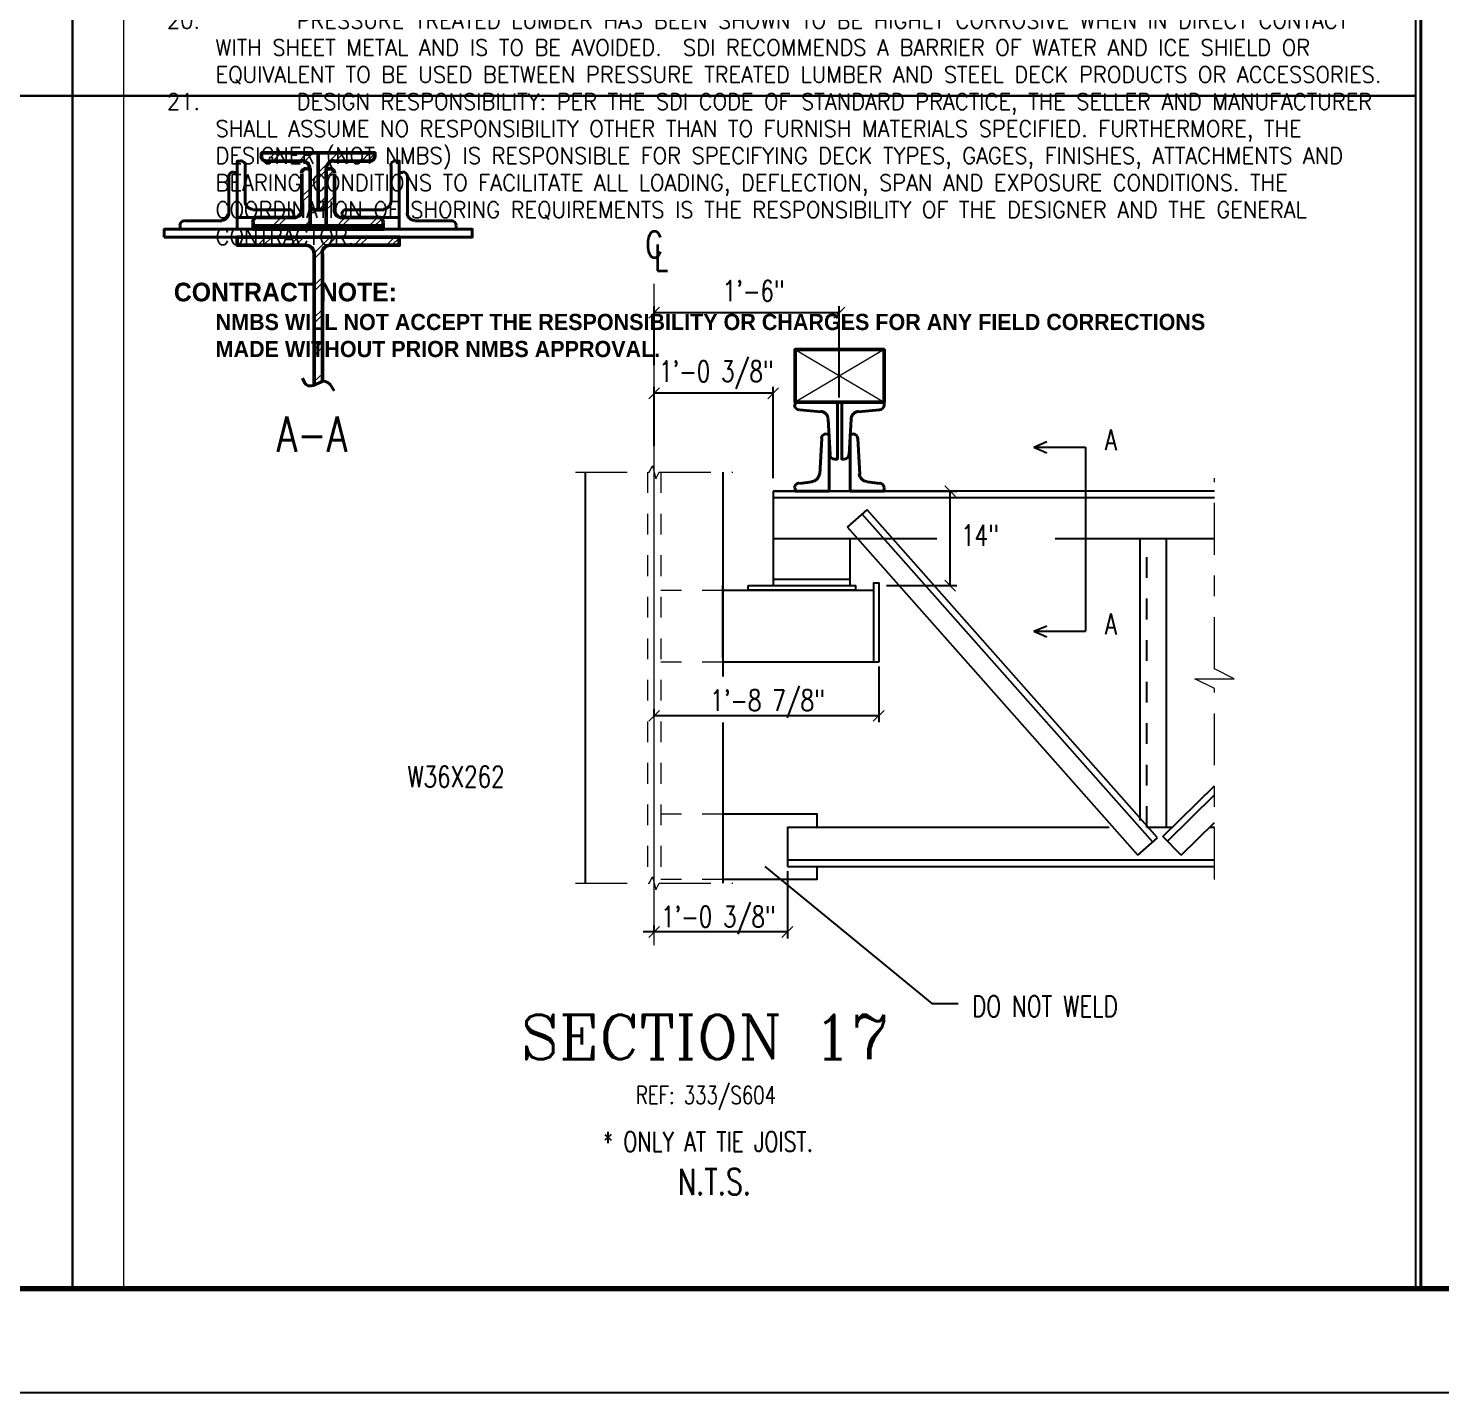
# Paper-space layout 'J1.0' of a CAD drawing. Extents: x -1.7 to 34.3, y -23.5 to 0.5.
# Drawn here: x 18.29 to 25.1, y -23.5 to -16.93 of the extents above; entities that cross this region are included whole.
import ezdxf
from ezdxf.enums import TextEntityAlignment as Align

# ---------------------------------------------------------------- set-up
doc = ezdxf.new("R2010")
doc.units = 0
doc.header["$LTSCALE"] = 0.5
doc.header["$MEASUREMENT"] = 0
doc.linetypes.add('HIDDEN2', pattern=[0.1875, 0.125, -0.0625])
doc.linetypes.add('Xref-FSE$0$B6749 Base-Task 1 LL1', pattern=[0.75, 0.5, -0.0625, 0.125, -0.0625])
doc.layers.get('0').update_dxf_attribs({"linetype": 'CONTINUOUS'})
doc.layers.get('DEFPOINTS').update_dxf_attribs({"linetype": 'CONTINUOUS'})
for name, color, linetype in [('A-DETALLESECCION', 7, 'CONTINUOUS'), ('DIMS', 7, 'CONTINUOUS'), ('PDF12_Geometry', 7, 'CONTINUOUS'), ('PDF12_Solid Fills', 7, 'CONTINUOUS'), ('SECT-STANDARD', 4, 'CONTINUOUS')]:
    doc.layers.add(name, color=color, linetype=linetype)
for name, color, linetype, lineweight in [('RTU', 4, 'CONTINUOUS', 20), ('SECT-DIMS', 11, 'CONTINUOUS', 20), ('SECT-FADED', 8, 'Xref-FSE$0$B6749 Base-Task 1 LL1', 5), ('SECT-TEXT-NORMAL', 2, 'CONTINUOUS', 30), ('TITLE-BORDER', 4, 'CONTINUOUS', 70), ('TITLE-ERECTION-NOTES-DECK', 40, 'CONTINUOUS', 18), ('TITLE-ERECTION-NOTES-DECK ONLY', 40, 'CONTINUOUS', 18), ('TITLE-ERECTION-NOTES-JOISTS', 40, 'CONTINUOUS', 18), ('TITLE-INFO-ATTRIB', 1, 'CONTINUOUS', 40)]:
    doc.layers.add(name, color=color, linetype=linetype, lineweight=lineweight)
doc.layers.add('TITLE-ACTUAL-PAPER-SIZE', color=250, linetype='CONTINUOUS', plot=False)
doc.styles.add('NOTES', font='romans.shx', dxfattribs={"width": 0.95})
doc.styles.add('ROMANC', font='ROMANC.shx')
doc.styles.add('SECTION-ATTRIB-NORM', font='simplex.shx', dxfattribs={"width": 0.75})
doc.styles.get("Standard").update_dxf_attribs({"font": 'SIMPLEX.SHX', "width": 0.75})
doc.styles.add('TITLE-ATTRIB', font='SIMPLEX', dxfattribs={"width": 0.75})
doc.dimstyles.new('SECTIONS', dxfattribs={"dimtxt": 0.125, "dimasz": 0.09375, "dimexe": 0.0625, "dimexo": 0.125, "dimgap": 0.0625, "dimtad": 0, "dimdec": 4, "dimlfac": 96, "dimrnd": 0.0625, "dimzin": 3, "dimdsep": 46, "dimlunit": 4, "dimtxsty": 'SECTION-ATTRIB-NORM', "dimcen": 0.09375, "dimclrt": 2, "dimadec": 0, "dimazin": 0, "dimtfac": 0.625, "dimtdec": 4, "dimtmove": 0, "dimatfit": 2, "dimfxl": 1, "dimtolj": 1, "dimtzin": 3, "dimarcsym": 0})

# ---------------------------------------------------------------- blocks, each defined once
blk = doc.blocks.new('nmbs-d-title')
at = {"layer": 'TITLE-ACTUAL-PAPER-SIZE'}
blk.add_line((34.25, -23.5), (-1.75, -23.5), dxfattribs=at)
at = {"layer": 'TITLE-BORDER'}
blk.add_line((33.75, -23), (0, -23), dxfattribs=at)
at = {"layer": 'TITLE-ERECTION-NOTES-DECK'}
blk.add_line((18.75, -5.75), (18.75, -23), dxfattribs=at)
at = {"layer": 'TITLE-ERECTION-NOTES-DECK ONLY'}
blk.add_line((25, -5.75), (25, -23), dxfattribs=at)
at = {"layer": 'TITLE-ERECTION-NOTES-JOISTS', "lineweight": 40}
blk.add_line((25, -23), (25, -5.75), dxfattribs=at)
at = {"layer": 'TITLE-ERECTION-NOTES-DECK', "insert": (18.9593, -5.8727), "char_height": 0.078125, "width": 5.893724, "attachment_point": 1, "style": 'NOTES'}
blk.add_mtext('\\pxqc;{\\fArial|b1|i0|c0|p34;\\H1.76x;\\W1;\\LNMBS DECK ERECTION NOTES\\l\\P\\pt2247,2250;\\H0.568x;\\W0.95;REFER TO THE STEEL DECK INSTITUTE\'S (SDI) DESIGN\\P\\psm0.98,tz;MANUAL AND ITS MANUAL OF CONSTRUCTION (MOC)\\A1;\\Fsimplex|c0;\\L\\C1;\\P\\ps*,q*; \\P\\fArial|b1|i0|c0|p34;\\H1.1524x;\\l\\C256;GC / ERECTOR NOTE:\\Fsimplex|c0;\\H0.34722x;\\C1;\\P\\pb0.64,sm1,tc4;\\Fromans|c0;\\H2.4992x;\\C256;DO NOT ERECT STEEL DECK WITHOUT OBTAINING A COPY AND THOROUGHLY READING SDI MOC.  SERIOUS INJURY OR DEATH CAN RESULT FROM FAILURE TO FAMILIARIZE AND COMPLY WITH ALL APPLICABLE SAFETY REQUIREMENTS OF FEDERAL, STATE, AND LOCAL REGULATIONS AND THE SAFETY GUIDELINES OUTLINED IN THE SDI MOC. THIS MANUAL IS INTENDED TO BE AN AID AND GENERAL GUIDE FOR THE SAFE AND PROPER ERECTION OF STEEL DECK. \\H0.40012x;\\L\\C1;\\P\\psm0.98,tz;\\H2.5x;\\l\\C256; ^I^I  \\LSDI MOC IS AVAILABLE FROM\\l:\\P\\pb0.25;  ^I ^I    ^ISTEEL DECK INSTITUTE^I^I^I    ^IPHONE: ^I412-487-3325\\P^I^I^IP.O. BOX 426^I^I^I^I     ^IFAX:^I ^I412-487-3326\\P\\ptc4;   ^I ^I    ^IGLENSHAW, PA 15116^I^I   ^I     ^IWEB:  ^IWWW.SDI.ORG\\Fsimplex|c0;\\P\\pqc;\\H0.40064x; \\H2.496x;\\P\\ps*,ql;\\fArial|b1|i0|c0|p34;\\H1.152x;DECK DELIVERY AND UNLOADING:\\Fromans|c0;\\H0.86803x;\\P\\pi-3,l3,b0.64,sm1,q*;1.^ITHE GENERAL CONTRACTOR (GC) AND/OR THEIR DESIGNATE SHALL TAKE FULL RESPONSIBILITY OF THE CARGO DURING THE OFF LOADING PROCESS, AS WELL AS COUNT AND VERIFY THAT THE QUANTITIES AND CONDITION OF DECK AND ACCESSORIES ARE IN AGREEMENT WITH THE BILL OF LADING PRIOR TO THE CARRIER LEAVING THE UNLOADING ZONE. ANY SHORTAGES, DAMAGES OR DISCREPANCIES IN BUNDLES AND OR SHEETS WITHIN BUNDLES SHOULD BE NOTED ON THE BILL OF LADING PRIOR TO SIGNING FOR THE MATERIAL AND NEW MILLENNIUM BUILDING SYSTEMS (NMBS) IMMEDIATELY NOTIFIED.\\H0.4x;\\P\\H2.5x;2.^INMBS WILL SUPPLY ONLY THE MATERIAL LISTED ON THE BILL OF LADING.\\H0.4x;\\P\\H2.5x;3.^IEXERCISE CARE WHEN UNLOADING DECK. BUNDLE STRAPS APPLIED AT FACTORY ARE TO REMAIN ON BUNDLE UNTIL PLACED FOR ERECTION AND SHEETS ARE READY TO SPREAD. BUNDLES MUST BE RIGGED FOR LIFTING SO THAT SHIFTING AND EXCESSIVE TIPPING WILL NOT OCCUR AND THE LIFTING DEVICE WILL NOT DAMAGE THE DECK. SEE SDI MOC.\\H0.4x;\\P\\H2.5x;4.^IIF DECK BUNDLES ARE STORED ON THE GROUND, A PLASTIC COVER SHOULD BE PLACED UNDER THE BUNDLES TO MINIMIZE CONDENSATION OF WATER FROM THE GROUND ONTO THE DECK. THE STEEL DECK SHALL BE STORED OFF THE GROUND WITH ONE END ELEVATED TO PROVIDE DRAINAGE AND ALLOW AIR CIRCULATION. BUNDLES SHOULD BE STACKED SO THAT THERE IS NO DANGER OF TIPPING, SLIDING, ROLLING, SHIFTING OR MATERIAL DAMAGE. WET, UNCURED OR CHEMICALLY PRETREATED LUMBER SHOULD NOT COME INTO DIRECT CONTACT WITH THE BUNDLES.\\H0.4x;\\P\\H2.5x;5.^ITHE DECK SHALL BE PROTECTED FROM THE ELEMENTS BY A VENTILATED WATERPROOF COVERING TO AVOID CONDENSATION.\\Fsimplex|c0;\\P\\pi0,l0,b0.25,s*,qc,t2247,2250;\\H0.40065x; \\H2.4959x;\\P\\psm0.98,q*,tz;\\fArial|b1|i0|c0|p34;\\H1.152x;DECK INSTALLATION:\\Fsimplex|c0;\\H0.34721x;\\P\\pi-3,l3,b0.64,sm1,tc4;\\Fromans|c0;\\H2.5x;6.^IERECT ALL DECK PRODUCTS AND ACCESSORIES IN ACCORDANCE WITH THE SPECIFICATIONS OF THE SDI.\\H0.4x;\\P\\H2.5x;7.^IONLY PLANS HAVING A "FIELD USE" STAMP SHALL BE USED FOR ERECTION.\\H0.4x;\\P\\H2.5x;8.^IDECK BUNDLES MUST ALWAYS BE PLACED ON THE FRAME NEAR A MAIN SUPPORTING BEAM, AT A COLUMN, OR WALL AND ADJUSTED TO THE FINAL POSITION WITH ALIGNED SIDELAPS AND END BEARING. IT IS RECOMMENDED THAT CHALK LINES BE USED TO ACCURATELY LOCATE SUPPORTING MEMBERS BEFORE PERMANENTLY FASTENING THE DECK UNITS. IN NO CASE SHALL THE BUNDLES BE PLACED ON UNBOLTED FRAMES OR ON UNATTACHED OR UNBRIDGED JOISTS.\\P9.^IOSHA FEDERAL REGISTER SUBPART R 1926.757 INCLUDES REQUIREMENTS AS TO HOW AND WHEN DECK BUNDLES MAY BE LANDED ON OPEN WEB STEEL JOISTS DURING THE STRUCTURE\'S ERECTION. THIS OSHA REGULATION MUST BE EXAMINED BY ANYONE ENGAGED IN THIS ACTIVITY, SUCH THAT ALL CRITERIA IS UNDERSTOOD AND MET.\\P10.^IEACH UNIT SHALL BE BROUGHT TO PROPER BEARING ON THE SUPPORT TO PREVENT SLIP OFF. MINIMUM BEARING OF DECK ENDS ON SUPPORTS SHALL BE 1 1/2\\H1x;" FOR ALL DECKS EXCEPT 2" DEEP FLOOR DECKS REQUIRE 2" AND 3" DEEP FLOOR DECKS REQUIRE 2 1/2\\H1x;" AND IN NO CASE LESS THAN 1 1/2\\H1x;". THE DESIGNER (NOT NMBS) MUST CHECK WEB CRIPPLING IF BEARING IS LESS THAN LISTED. THE DESIGNER MAY HAVE SPECIFIED BEARING ABOVE THE MINIMUM REQUIREMENTS; ENSURE PROJECT SPECIFIC BEARING REQUIREMENTS ARE MET.\\H0.39998x;\\P\\H2.5001x;11.^IIF THE SUPPORTING BEAMS AND/OR JOISTS ARE NOT PROPERLY ALIGNED OR SUFFICIENTLY LEVEL TO PERMIT PROPER BEARING OF THE UNITS, THE DECK ERECTOR SHALL BRING THE MATTER TO THE ATTENTION OF THE GC FOR CORRECTION. DECK UNITS ARE NOT TO BE PLACED UNTIL NECESSARY CORRECTIONS ARE MADE.\\H0.99999x;\\P12.^ITHE DECK ERECTOR SHALL ADJUST AND FIELD CUT UNITS AS REQUIRED FOR DECK LENGTHS SHORTER THAN 6\'-0" AND AT OPENINGS, WHICH ARE NOT SHOWN ON THE NMBS FIELD USE DRAWINGS.\\H0.39998x;\\P\\H2.5001x;13.^ITO FORM A WORKING PLATFORM, IMMEDIATELY FASTEN DECK PANELS TO THE SUPPORTS IN ACCORDANCE WITH OSHA REGULATION 29CFR SECTION 1926.754(E). PER SECTION 1926.754(E)(2), RUN DECK UNITS CONTINUOUSLY OVER OPENINGS WHEN POSSIBLE, UNLESS OTHERWISE NOTED ON STRUCTURAL DRAWINGS. OPENINGS THROUGH THE DECK SHOWN ON NMBS FIELD USE DRAWINGS, AS WELL AS SKEWED AREAS, SHALL BE CUT IN THE FIELD BY THE DECK ERECTOR. OPENINGS REQUIRED THROUGH THE DECK UNIT THAT ARE NOT SHOWN ON THE NMBS FIELD USE DRAWINGS SHALL ALSO BE CUT IN THE FIELD AND REINFORCED, IF NECESSARY, IN ACCORDANCE WITH THE CONTRACT DOCUMENTS AND THE SDI MOC.\\Fsimplex|c0;\\H0.99994x;\\P\\pi0,l0,b0.25,s*,qc,t2247,2250;\\H0.40068x; \\H2.4958x;\\P\\pq*,tz;\\fArial|b1|i0|c0|p34;\\H1.1521x;DECK ATTACHMENT:\\Fsimplex|c0;\\H0.3472x;\\P\\pi-3,l3,b0.64,sm1,tc4;\\Fromans|c0;\\H2.5002x;14.^IALL WELDING OF DECK UNITS SHALL BE IN STRICT ACCORDANCE WITH ANSI/AWS D1.3 STRUCTURAL WELDING CODE FOR SHEET STEEL AND SHALL PROVIDE LATERAL STABILITY TO THE TOP FLANGE OF THE SUPPORTING STRUCTURAL MEMBERS. EACH WELDER MUST DEMONSTRATE AN ABILITY TO PRODUCE SATISFACTORY WELDS USING A PROCEDURE AS SHOWN IN THE SDI MOC OR AS SPECIFIED IN ANSI/AWS D1.3.\\H0.99998x;\\P\\H0.99972x;15.^IWHEN WELDING, ALL WELDS ARE MADE FROM THE TOP OF THE DECK DOWN THROUGH THE LAPS. ARC SPOT WELDS SHOULD PENETRATE AND ATTACH ALL THICKNESSES OF MATERIAL TO THE STRUCTURAL SUPPORTS. CARE IN THE SELECTION OF ELECTRODES AND AMPERAGE SHOULD BE EXERCISED TO ENSURE POSITIVE ATTACHMENT.\\Fsimplex|c0;\\H1.0002x;\\P\\pi0,l0,b0.25,s*,qc,t2247,2250;\\H0.40068x; \\H2.4958x;\\P\\psm1,q*,tz;\\fArial|b1|i0|c0|p34;\\H1.1521x;NMBS GENERAL DECK NOTES:\\Fsimplex|c0;\\H0.34719x;\\P\\pi-3,l3,b0.64,tc4;\\Fromans|c0;\\H2.4999x;16.^ININC - NOT IN NMBS CONTRACT.        UNO - UNLESS NOTED OTHERWISE.\\H0.99998x;\\P17.^ITOUCH UP OF DECK FINISH AT WELD LOCATIONS OR OTHERWISE IS NOT NMBS RESPONSIBILITY.\\H0.40001x;\\P\\H2.4999x;18.^ICONCRETE PLACEMENT PROCEDURES SHALL AVOID HIGH PILE UPS OF CONCRETE OR IMPACTS CAUSED BY DROPPING OR DUMPING. DO NOT EXCEED LOAD CARRYING CAPACITY OF STEEL DECK WITH CONSTRUCTION LOADS AND EQUIPMENT.\\H0.40001x;\\P\\H2.4999x;19.^ICONCRETE WITH CALCIUM CHLORIDE OR ANY OTHER ADMIXTURE CONTAINING CHLORIDE SALTS SHALL NOT BE USED WITH ANY STEEL DECK. INSULATION IN CONTACT WITH STEEL DECK CAN BE VERY CORROSIVE WHEN WATER IS PRESENT. WOOD FIBER BOARD INSULATION CONTAINING CONCENTRATED LEVELS OF CHLORINE IS HIGHLY CORROSIVE TO STEEL DECK AND IS NOT RECOMMENDED.\\H0.40001x;\\P\\H2.4999x;20.^IPRESSURE TREATED LUMBER HAS BEEN SHOWN TO BE HIGHLY CORROSIVE WHEN IN DIRECT CONTACT WITH SHEET METAL AND IS TO BE AVOIDED.  SDI RECOMMENDS A BARRIER OF WATER AND ICE SHIELD OR EQUIVALENT TO BE USED BETWEEN PRESSURE TREATED LUMBER AND STEEL DECK PRODUCTS OR ACCESSORIES.\\H0.40001x;\\P\\H2.4999x;21.^IDESIGN RESPONSIBILITY: PER THE SDI CODE OF STANDARD PRACTICE, THE SELLER AND MANUFACTURER SHALL ASSUME NO RESPONSIBILITY OTHER THAN TO FURNISH MATERIALS SPECIFIED. FURTHERMORE, THE DESIGNER (NOT NMBS) IS RESPONSIBLE FOR SPECIFYING DECK TYPES, GAGES, FINISHES, ATTACHMENTS AND BEARING CONDITIONS TO FACILITATE ALL LOADING, DEFLECTION, SPAN AND EXPOSURE CONDITIONS. THE COORDINATION OF SHORING REQUIREMENTS IS THE RESPONSIBILITY OF THE DESIGNER AND THE GENERAL CONTRACTOR.\\Fsimplex|c0;\\P\\pi0,l0,b0.25,s*,qc,t2247,2250;\\H0.40073x; \\H2.4955x;\\P\\pq*,tz;\\fArial|b1|i0|c0|p34;\\H1.1522x; CONTRACT NOTE:\\Fsimplex|c0;\\H1.0414x;\\L\\C1;\\P\\pb0.64,sm1,t3;\\H0.83332x;\\l\\C256;^I\\fArial|b1|i0|c0|p34;\\H0.99994x;NMBS WILL NOT ACCEPT THE RESPONSIBILITY OR CHARGES FOR ANY FIELD CORRECTIONS^I^IMADE WITHOUT PRIOR NMBS APPROVAL.}', dxfattribs=at)
at = {"layer": 'TITLE-ERECTION-NOTES-JOISTS', "style": 'NOTES', "width": 0.95}
blk.add_attdef('PAINT', text='', height=0.0781, dxfattribs=at).set_placement((26.3458, -18.5115), align=Align.BOTTOM_CENTER)
at = {"layer": 'TITLE-INFO-ATTRIB', "style": 'TITLE-ATTRIB', "width": 0.875, "flags": 8}
for tag, height, p in [('CHKR', 0.1875, (33.5312, -14.7811)), ('DTLR', 0.1875, (33.5312, -16.2811)), ('PONO', 0.1875, (33.5312, -19.7005)), ('JOBLOCATION', 0.1875, (32.3646, -20.7005)), ('CUSTOMER', 0.1875, (32.9479, -20.7005)), ('JOB', 0.25, (31.75, -20.7005))]:
    blk.add_attdef(tag, text='', height=height, rotation=90, dxfattribs=at).set_placement(p, align=Align.MIDDLE_LEFT)
for tag, height, p in [('FILENO', 0.1875, (32.8125, -22.1277)), ('DRAWING', 0.3125, (32.5, -22.9402))]:
    blk.add_attdef(tag, text='', height=height, dxfattribs=at).set_placement(p, align=Align.BOTTOM_CENTER)
blk = doc.blocks.new('_OBLIQUE')
at = {"color": 0, "linetype": 'ByBlock'}
blk.add_line((-0.5, -0.5), (0.5, 0.5), dxfattribs=at)
blk = doc.blocks.new('*D2217')
at = {"layer": 'DEFPOINTS', "color": 0, "transparency": 16777216}
for p in [(22.388, -20.0014), (21.3063, -20.2395), (21.3063, -20.2395)]:
    blk.add_point(p, dxfattribs=at)
at = {"layer": 'RTU', "color": 0, "lineweight": -2, "transparency": 16777216}
for p, q in [((22.388, -20.0027), (22.388, -20.2708)), ((21.3063, -20.2382), (21.3063, -20.2083)), ((22.388, -20.2395), (21.3063, -20.2395))]:
    blk.add_line(p, q, dxfattribs=at)
at = {"layer": 'RTU', "color": 0, "lineweight": -2, "transparency": 16777216, "xscale": 0.05208333333333334, "yscale": 0.05208333333333334, "zscale": 0.05208333333333334, "rotation": 180}
blk.add_blockref('_OBLIQUE', (21.3063, -20.2395), dxfattribs=at)
at = {"layer": 'RTU', "color": 0, "lineweight": -2, "transparency": 16777216, "xscale": 0.05208333333333334, "yscale": 0.05208333333333334, "zscale": 0.05208333333333334}
blk.add_blockref('_OBLIQUE', (22.388, -20.2395), dxfattribs=at)
blk = doc.blocks.new('*D2218')
at = {"layer": 'DEFPOINTS', "color": 0, "transparency": 16777216}
for p in [(21.3063, -18.6863), (21.3063, -18.9401), (21.8796, -19.0956)]:
    blk.add_point(p, dxfattribs=at)
at = {"layer": 'RTU', "color": 0, "lineweight": -2, "transparency": 16777216}
for p, q in [((21.3063, -18.9388), (21.3063, -18.6551)), ((21.8796, -18.6863), (21.3063, -18.6863)), ((21.8796, -19.0943), (21.8796, -18.6551))]:
    blk.add_line(p, q, dxfattribs=at)
at = {"layer": 'RTU', "color": 0, "lineweight": -2, "transparency": 16777216, "xscale": 0.05208333333333334, "yscale": 0.05208333333333334, "zscale": 0.05208333333333334, "rotation": 180}
blk.add_blockref('_OBLIQUE', (21.3063, -18.6863), dxfattribs=at)
at = {"layer": 'RTU', "color": 0, "lineweight": -2, "transparency": 16777216, "xscale": 0.05208333333333334, "yscale": 0.05208333333333334, "zscale": 0.05208333333333334}
blk.add_blockref('_OBLIQUE', (21.8796, -18.6863), dxfattribs=at)
blk = doc.blocks.new('*D2219')
at = {"layer": 'DEFPOINTS', "color": 0, "transparency": 16777216}
for p in [(21.8796, -19.1576), (22.7326, -19.1576), (22.4244, -19.6125)]:
    blk.add_point(p, dxfattribs=at)
at = {"layer": 'RTU', "color": 0, "lineweight": -2, "transparency": 16777216}
for p, q in [((21.8809, -19.1576), (22.7639, -19.1576)), ((22.7326, -19.6125), (22.7326, -19.1576)), ((22.4257, -19.6125), (22.7639, -19.6125))]:
    blk.add_line(p, q, dxfattribs=at)
at = {"layer": 'RTU', "color": 0, "lineweight": -2, "transparency": 16777216, "xscale": 0.05208333333333334, "yscale": 0.05208333333333334, "zscale": 0.05208333333333334}
for p, rotation in [((22.7326, -19.1576), 90), ((22.7326, -19.6125), 270)]:
    blk.add_blockref('_OBLIQUE', p, dxfattribs=dict(at, rotation=rotation))
blk = doc.blocks.new('*D2220')
at = {"layer": 'DEFPOINTS', "color": 0, "transparency": 16777216}
for p in [(21.9482, -20.9873), (21.3063, -21.2807), (21.3063, -21.2807)]:
    blk.add_point(p, dxfattribs=at)
at = {"layer": 'RTU', "color": 0, "lineweight": -2, "transparency": 16777216}
for p, q in [((21.9482, -20.9886), (21.9482, -21.312)), ((21.3063, -21.2807), (21.2529, -21.2807)), ((21.3063, -21.2794), (21.3063, -21.2495)), ((21.9482, -21.2807), (21.3063, -21.2807))]:
    blk.add_line(p, q, dxfattribs=at)
at = {"layer": 'RTU', "color": 0, "lineweight": -2, "transparency": 16777216, "xscale": 0.05208333333333334, "yscale": 0.05208333333333334, "zscale": 0.05208333333333334, "rotation": 180}
blk.add_blockref('_OBLIQUE', (21.3063, -21.2807), dxfattribs=at)
at = {"layer": 'RTU', "color": 0, "lineweight": -2, "transparency": 16777216, "xscale": 0.05208333333333334, "yscale": 0.05208333333333334, "zscale": 0.05208333333333334}
blk.add_blockref('_OBLIQUE', (21.9482, -21.2807), dxfattribs=at)
blk = doc.blocks.new('*D2240')
at = {"layer": 'DEFPOINTS', "color": 0, "transparency": 16777216}
for p in [(21.3063, -18.2982), (21.3063, -18.5519), (22.1984, -18.7075)]:
    blk.add_point(p, dxfattribs=at)
at = {"layer": 'RTU', "color": 0, "lineweight": -2, "transparency": 16777216}
for p, q in [((21.3063, -18.5506), (21.3063, -18.2669)), ((22.1984, -18.2982), (21.3063, -18.2982)), ((22.1984, -18.7062), (22.1984, -18.2669))]:
    blk.add_line(p, q, dxfattribs=at)
at = {"layer": 'RTU', "color": 0, "lineweight": -2, "transparency": 16777216, "xscale": 0.05208333333333334, "yscale": 0.05208333333333334, "zscale": 0.05208333333333334, "rotation": 180}
blk.add_blockref('_OBLIQUE', (21.3063, -18.2982), dxfattribs=at)
at = {"layer": 'RTU', "color": 0, "lineweight": -2, "transparency": 16777216, "xscale": 0.05208333333333334, "yscale": 0.05208333333333334, "zscale": 0.05208333333333334}
blk.add_blockref('_OBLIQUE', (22.1984, -18.2982), dxfattribs=at)

psp = doc.layouts.new('J1.0')

# ---------------------------------------------------------------- hatches: boundary and pattern name
at = {"layer": 'PDF12_Solid Fills', "true_color": 0x737373, "transparency": 33554559}
psp.add_hatch(color=8, dxfattribs=at).paths.add_polyline_path([(20.00133692, -17.89624582), (20.00133692, -17.87983924), (19.37554315, -17.87983924), (19.37554315, -17.89624582)])

# ---------------------------------------------------------------- linework, layer by layer
for p, q in [((23.13588532, -18.9451883), (23.1976238, -18.91816967)), ((23.13588532, -18.9451883), (23.38452729, -18.9451883)), ((23.13588532, -18.9451883), (23.1976238, -18.97220692)), ((23.38452729, -18.9451883), (23.38452729, -19.83250779)), ((23.13588532, -19.83250779), (23.1976238, -19.80548917)), ((23.13588532, -19.83250779), (23.38452729, -19.83250779)), ((23.13588532, -19.83250779), (23.1976238, -19.85952641))]:
    psp.add_line(p, q)
psp.add_lwpolyline([(21.75983758, -19.61254682), (22.27565918, -19.61254682), (22.27565918, -19.63402118), (21.75983758, -19.63402118)], close=True)
at = {"layer": 'DIMS', "color": 7, "linetype": 'Continuous'}
for points in [[(12.22087279, -11.50215728), (18.50470138, -11.50215728), (18.50470138, -17.25328545), (12.22087279, -17.25328545)], [(18.50470138, -11.50215728), (24.97336777, -11.50215728), (24.97336777, -17.25328545), (18.50470138, -17.25328545)], [(12.22087279, -17.25328545), (18.50470138, -17.25328545), (18.50470138, -23.00441361), (12.22087279, -23.00441361)], [(18.50470138, -17.25328545), (24.97336777, -17.25328545), (24.97336777, -23.00441361), (18.50470138, -23.00441361)]]:
    psp.add_lwpolyline(points, close=True, dxfattribs=at)
at = {"layer": 'PDF12_Geometry', "lineweight": 50}
for points in [[(19.67320536, -17.80249394), (19.68726814, -17.80249394), (19.68726814, -17.52826971), (19.4153877, -17.52826971), (19.4153877, -17.54467629)], [(19.70367472, -17.80249394), (19.68726814, -17.80249394), (19.68726814, -17.52826971), (19.96149237, -17.52826971), (19.96149237, -17.54467629)], [(19.37554315, -17.86343266), (19.37554315, -17.87983924), (19.64976739, -17.87983924), (19.64976739, -17.605615), (19.64976739, -17.77905597)], [(19.43648187, -17.56811425), (19.60992284, -17.56811425)], [(19.63336081, -17.605615), (19.64976739, -17.605615)], [(19.72711268, -17.60327121), (19.72711268, -17.77905597)], [(19.74351926, -17.605615), (19.72711268, -17.605615), (19.72711268, -17.87983924), (20.00133692, -17.87983924), (20.00133692, -17.86343266)], [(19.9403982, -17.56811425), (19.76461343, -17.56811425)], [(19.60992284, -17.80483774), (19.60992284, -17.62905297)], [(19.76695723, -17.80483774), (19.76695723, -17.62905297)], [(19.39663733, -17.83999469), (19.57476589, -17.83999469)], [(19.98024275, -17.83999469), (19.80211418, -17.83999469)], [(19.63101701, -17.97359111), (19.29819786, -17.97359111), (19.29819786, -17.93374657), (20.07868222, -17.93374657), (20.07868222, -17.97359111), (19.74586306, -17.97359111)], [(19.66851776, -18.64626082), (19.66851776, -18.01343566)], [(19.70836231, -18.01343566), (19.70836231, -18.62985424)]]:
    psp.add_lwpolyline(points, dxfattribs=at)
at = {"layer": 'PDF12_Geometry', "lineweight": 20}
for points in [[(19.44116947, -17.56811425), (19.46929503, -17.53998869), (19.48101401, -17.52826971)], [(19.46929503, -17.56811425), (19.50913958, -17.52826971)], [(19.59586006, -17.56811425), (19.62398562, -17.53998869), (19.63570461, -17.52826971)], [(19.62164183, -17.57045805), (19.62398562, -17.56811425), (19.66383017, -17.52826971)], [(19.68726814, -17.62202158), (19.69429953, -17.61733399), (19.77164483, -17.53998869), (19.78336381, -17.52826971)], [(19.77164483, -17.56811425), (19.81148937, -17.52826971)], [(19.89820986, -17.56811425), (19.92399162, -17.53998869), (19.9380544, -17.52826971)], [(19.92633542, -17.56811425), (19.96149237, -17.5306135)], [(19.68726814, -17.65014714), (19.69429953, -17.64545955), (19.72711268, -17.6103026)], [(19.72711268, -17.62202158), (19.73180028, -17.61733399), (19.74117547, -17.605615)], [(19.72711268, -17.64780335), (19.73180028, -17.64311575), (19.75992584, -17.61499019)], [(19.64976739, -17.66889752), (19.68726814, -17.63139677)], [(19.64976739, -17.69702308), (19.68726814, -17.65717854)], [(19.60992284, -17.73921143), (19.64976739, -17.69936688)], [(19.60992284, -17.76499319), (19.64976739, -17.72749244)], [(19.68726814, -17.77671218), (19.69429953, -17.77202458), (19.72711268, -17.73921143)], [(19.72711268, -17.77671218), (19.73180028, -17.77202458), (19.76695723, -17.73686763)], [(19.67086156, -17.80249394), (19.68726814, -17.78608736)], [(19.69195573, -17.80249394), (19.69429953, -17.80015014), (19.72711268, -17.76499319)], [(19.72711268, -17.80249394), (19.73180028, -17.79780635), (19.76695723, -17.76499319)], [(19.46929503, -17.87983924), (19.49976439, -17.84936988), (19.50679578, -17.83999469)], [(19.49507679, -17.87983924), (19.49976439, -17.87515164), (19.53492134, -17.83999469)], [(19.62398562, -17.87983924), (19.64976739, -17.85405747)], [(19.77867622, -17.87983924), (19.80914558, -17.84936988), (19.81617697, -17.83999469)], [(19.80445798, -17.87983924), (19.80914558, -17.87515164), (19.84430253, -17.83999469)], [(19.93336681, -17.87983924), (19.96383617, -17.84936988), (19.97086756, -17.83999469)], [(19.95914858, -17.87983924), (19.96383617, -17.87515164), (19.99430553, -17.84702608)], [(19.29819786, -17.94546555), (19.30991684, -17.93374657)], [(19.39663733, -17.97359111), (19.41070011, -17.95952833), (19.43648187, -17.93374657)], [(19.42476289, -17.97359111), (19.46460743, -17.93374657)], [(19.55132792, -17.97359111), (19.5653907, -17.95952833), (19.59117247, -17.93374657)], [(19.57945348, -17.97359111), (19.61929803, -17.93374657)], [(19.66851776, -18.01109186), (19.72008129, -17.95952833), (19.74586306, -17.93374657)], [(19.73180028, -17.97827871), (19.77398862, -17.93374657)], [(19.86070911, -17.97359111), (19.87477189, -17.95952833), (19.90055365, -17.93374657)], [(19.88883467, -17.97359111), (19.92867922, -17.93374657)], [(20.0153997, -17.97359111), (20.02946248, -17.95952833), (20.05524425, -17.93374657)], [(20.04352526, -17.97359111), (20.07868222, -17.93843416)], [(19.66851776, -18.03921743), (19.71070611, -17.99702908)], [(19.66851776, -18.16578246), (19.70836231, -18.12828171)], [(19.66851776, -18.19390802), (19.70836231, -18.15406347)], [(19.66851776, -18.32047305), (19.70836231, -18.2829723)], [(19.66851776, -18.34859861), (19.70836231, -18.30875407)], [(19.66851776, -18.47516364), (19.70836231, -18.43766289)], [(19.66851776, -18.50328921), (19.70836231, -18.46344466)], [(22.41404898, -18.47554278), (21.98513415, -18.72867285)], [(21.98513415, -18.47554278), (22.41404898, -18.72867285)], [(19.66851776, -18.62985424), (19.70836231, -18.59235349)], [(19.68961193, -18.63688563), (19.70836231, -18.61813525)]]:
    psp.add_lwpolyline(points, dxfattribs=at)
at = {"layer": 'PDF12_Geometry', "lineweight": 40}
for points in [[(19.28179128, -17.62202158), (19.29819786, -17.62202158), (19.29819786, -17.89624582), (19.02397362, -17.89624582), (19.02397362, -17.87983924)], [(19.31460443, -17.56811425), (19.29819786, -17.56811425), (19.29819786, -17.83999469), (19.57007829, -17.83999469), (19.57007829, -17.82593191)], [(19.33569861, -17.76499319), (19.33569861, -17.58920843)], [(20.06227564, -17.56811425), (20.07868222, -17.56811425), (20.07868222, -17.83999469), (19.80445798, -17.83999469), (19.80445798, -17.82593191)], [(20.03883767, -17.76499319), (20.03883767, -17.58920843)], [(20.09508879, -17.62202158), (20.07868222, -17.62202158), (20.07868222, -17.89624582), (20.35290645, -17.89624582), (20.35290645, -17.87983924)], [(19.25835331, -17.82124432), (19.25835331, -17.64311575)], [(20.11852676, -17.82124432), (20.11852676, -17.64311575)], [(19.54898412, -17.80249394), (19.37319936, -17.80249394)], [(19.82789595, -17.80249394), (20.00368072, -17.80249394)], [(19.04506779, -17.85640127), (19.22319636, -17.85640127)], [(20.33181228, -17.85640127), (20.15368372, -17.85640127)], [(19.61226664, -18.61344766), (19.62398562, -18.63688563), (19.63101701, -18.64626082), (19.6403922, -18.65094841), (19.65211118, -18.65094841), (19.66383017, -18.64860461), (19.68961193, -18.63688563), (19.70133092, -18.63219804), (19.71070611, -18.62751044), (19.72242509, -18.62985424), (19.73414408, -18.63454183), (19.74586306, -18.64391702), (19.75289445, -18.65329221), (19.76461343, -18.67438638)], [(21.98513415, -18.74273563), (21.98513415, -18.72867285), (22.18904448, -18.72867285), (22.18904448, -19.00289708), (22.17732549, -19.00289708)], [(22.10935538, -18.77554878), (22.00622832, -18.7661736)], [(22.41404898, -18.74273563), (22.41404898, -18.72867285), (22.21013865, -18.72867285), (22.21013865, -19.00289708), (22.22185763, -19.00289708)], [(22.28982774, -18.77554878), (22.3929548, -18.7661736)], [(22.15388752, -18.98180291), (22.14451234, -18.81070574)], [(22.2452956, -18.98180291), (22.25467079, -18.81070574)], [(21.98513415, -19.14352489), (21.98513415, -19.15758767), (22.14919993, -19.15758767), (22.14919993, -18.88336344), (22.13748095, -18.88336344)], [(22.11404298, -18.90445761), (22.10466779, -19.07555478)], [(22.41404898, -19.14352489), (22.41404898, -19.15758767), (22.2499832, -19.15758767), (22.2499832, -18.88336344), (22.26404598, -18.88336344)], [(22.28748395, -18.90445761), (22.29685913, -19.07555478)], [(22.06716704, -19.11305553), (22.00622832, -19.12008692)], [(22.33201609, -19.11305553), (22.3929548, -19.12008692)]]:
    psp.add_lwpolyline(points, dxfattribs=at)
at = {"layer": 'PDF12_Geometry', "lineweight": 50}
for points in [[(20.00133692, -17.87983924), (20.00133692, -17.89624582), (19.37554315, -17.89624582), (19.37554315, -17.87983924)], [(21.98513415, -18.72867285), (22.41404898, -18.72867285), (22.41404898, -18.47554278), (21.98513415, -18.47554278)]]:
    psp.add_lwpolyline(points, close=True, dxfattribs=at)
at = {"layer": 'PDF12_Geometry', "lineweight": 40}
psp.add_lwpolyline([(18.94662833, -17.93374657), (20.43025175, -17.93374657), (20.43025175, -17.89624582), (18.94662833, -17.89624582)], close=True, dxfattribs=at)
at = {"layer": 'PDF12_Geometry', "lineweight": 50}
for centre, radius, start, end in [((19.43765551, -17.54350269), 0.02461161, 180.003959686, 265.965819594), ((19.93688147, -17.54350269), 0.02461161, 274.034180414, 359.996040318), ((19.63219061, -17.62788282), 0.02461161, 90.003959671, 175.965819595), ((19.60875185, -17.6044422), 0.03867174, 359.998658991, 90.001341007), ((19.7657862, -17.60444397), 0.03867367, 94.033266671, 175.966733329), ((19.74234566, -17.62788211), 0.02461161, 4.034180396, 89.996040332), ((19.57124933, -17.80132118), 0.03867367, 274.033266671, 355.966733327), ((19.67203516, -17.77788303), 0.02461161, 184.034180416, 269.996040319), ((19.70250112, -17.77788233), 0.02461161, 270.003959682, 355.965819587), ((19.80328695, -17.80132118), 0.03867367, 184.033266672, 265.966733325), ((19.39781026, -17.86226246), 0.02461161, 94.034180396, 179.996040319), ((19.97672531, -17.86226246), 0.02461161, 0.003959686, 85.965819594), ((19.62984602, -18.01226286), 0.03867174, 359.998658997, 90.001341004), ((19.74469026, -18.01226286), 0.03867174, 89.998658997, 180.001341)]:
    psp.add_arc(centre, radius, start, end, dxfattribs=at)
at = {"layer": 'PDF12_Geometry', "lineweight": 40}
for centre, radius, start, end in [((19.28062108, -17.6442894), 0.02461161, 90.003959669, 175.965819598), ((19.31343084, -17.59038136), 0.02461161, 4.0341804, 89.996040323), ((20.06110544, -17.59038207), 0.02461161, 90.003959663, 175.965819598), ((20.09391519, -17.64428869), 0.02461161, 4.034180402, 89.996040316), ((19.2196798, -17.81538396), 0.03867367, 274.033266674, 355.966733324), ((19.37437212, -17.76147663), 0.03867367, 184.033266672, 265.966733331), ((19.54546668, -17.82476171), 0.02461161, 0.003959679, 85.965819588), ((19.82672509, -17.82476171), 0.02461161, 94.034180402, 179.996040329), ((20.00016416, -17.76147663), 0.03867367, 274.033266676, 355.966733328), ((20.15485648, -17.81538396), 0.03867367, 184.033266673, 265.966733329), ((19.04624073, -17.87866904), 0.02461161, 94.034180407, 179.996040324), ((20.32829484, -17.87866904), 0.02461161, 0.003959675, 85.965819598), ((22.00740196, -18.74156203), 0.02461161, 180.003959681, 265.96581959), ((22.10583882, -18.8118785), 0.03867367, 4.033266671, 85.966733328), ((22.2933443, -18.8118785), 0.03867367, 94.033266668, 175.966733331), ((22.38943807, -18.74156203), 0.02461161, 274.03418041, 359.996040316), ((22.13631075, -18.90563125), 0.02461161, 90.003959675, 175.965819596), ((22.26287238, -18.90563055), 0.02461161, 4.034180409, 89.996040322), ((22.17615529, -18.97828617), 0.02461161, 184.034180399, 269.996040329), ((22.22068403, -18.97828547), 0.02461161, 270.003959673, 355.965819595), ((22.00740126, -19.1423547), 0.02461161, 94.034180406, 179.99604032), ((22.06365048, -19.07203822), 0.03867367, 274.033266673, 355.966733328), ((22.33318885, -19.07203822), 0.03867367, 184.033266671, 265.96673333), ((22.38943737, -19.1423547), 0.02461161, 0.003959679, 85.965819596)]:
    psp.add_arc(centre, radius, start, end, dxfattribs=at)
at = {"layer": 'RTU'}
psp.add_line((21.30626765, -21.34390294), (21.30626765, -18.1592051), dxfattribs=at)
at = {"layer": 'SECT-DIMS'}
psp.add_lwpolyline([(20.96906446, -20.54182155, 0, 0.03877247, 0), (20.88345422, -20.54182153, 0, 0, 0), (20.72048385, -20.54182144, 0, 0, 0), (20.72048385, -20.54182144, 0, 0, 0)], format="xyseb", dxfattribs=at)
at = {"layer": 'SECT-FADED', "color": 41, "linetype": 'HIDDEN2'}
for p, q in [((21.27467326, -19.06644528), (21.27467326, -21.0460894)), ((21.33786203, -19.06644528), (21.33786203, -21.0460894)), ((21.33786203, -19.63402118), (21.6380087, -19.63402118)), ((21.6380087, -19.98155942), (21.33786203, -19.98155942))]:
    psp.add_line(p, q, dxfattribs=at)
at = {"layer": 'SECT-FADED'}
for points in [[(20.92713502, -19.06644528), (21.28257186, -19.06644528), (21.29836905, -19.03485089), (21.31416625, -19.09803966), (21.32996344, -19.06644528), (21.68540027, -19.06644528)], [(24.00627803, -21.02795909), (24.00627803, -20.10857057), (23.91149488, -20.061179), (24.10106119, -20.061179), (24.00627803, -20.01378742), (24.00627803, -19.0943989)], [(20.92713502, -21.0460894), (21.28257186, -21.0460894), (21.29836905, -21.01449502), (21.31416625, -21.07768379), (21.32996344, -21.0460894), (21.68540027, -21.0460894)]]:
    psp.add_lwpolyline(points, dxfattribs=at)
at = {"layer": 'SECT-FADED', "color": 41, "linetype": 'HIDDEN2'}
for points in [[(21.33786203, -20.71201523), (21.6380087, -20.71201523)], [(21.6380087, -21.02795909), (21.33786203, -21.02795909)]]:
    psp.add_lwpolyline(points, dxfattribs=at)
at = {"layer": 'SECT-STANDARD', "color": 41}
for p, q in [((20.9745266, -19.06644528), (20.9745266, -21.0460894)), ((21.6380087, -19.06644528), (21.6380087, -20.04996844)), ((21.6380087, -20.27112913), (21.6380087, -21.0460894))]:
    psp.add_line(p, q, dxfattribs=at)
at = {"layer": 'SECT-STANDARD', "color": 4}
for p, q in [((24.00627803, -19.15758767), (21.87956295, -19.15758767)), ((21.87956295, -19.15758767), (21.87956295, -19.61254682)), ((24.00627803, -19.18918206), (21.87956295, -19.18918206)), ((22.23796839, -19.33084811), (22.33259204, -19.2470767)), ((23.73156719, -20.82728326), (22.33259204, -19.2470767)), ((23.70791127, -20.84822611), (22.30893613, -19.26801955)), ((21.87956295, -19.38506725), (22.26133872, -19.38506725)), ((23.63694354, -20.91105467), (22.23796839, -19.33084811)), ((22.24837474, -19.38506725), (22.24837474, -19.61254682)), ((22.26133872, -19.38506725), (22.66766772, -19.38506725)), ((23.23812152, -19.38506725), (24.00627803, -19.38506725)), ((23.64731452, -20.74422105), (23.64731452, -19.38506725)), ((23.77369207, -20.775204), (23.77369207, -19.38506725)), ((21.87956295, -19.58095244), (22.24837474, -19.58095244)), ((21.87956295, -19.61254682), (22.24837474, -19.61254682)), ((23.75702298, -20.82082342), (24.00627803, -20.57639206)), ((23.77914424, -20.84338123), (24.00627803, -20.62064303)), ((21.94817753, -20.775204), (23.49841195, -20.775204)), ((21.94817753, -20.775204), (21.94817753, -20.96477032)), ((23.67890891, -20.775204), (23.80354266, -20.775204)), ((23.84550803, -20.91105467), (24.00627803, -20.75339596)), ((23.98403962, -20.775204), (24.00627803, -20.775204)), ((23.63694354, -20.91105467), (23.73156719, -20.82728326)), ((23.84550803, -20.91105467), (23.75702298, -20.82082342)), ((21.94817753, -20.93317593), (24.00627803, -20.93317593)), ((21.94817753, -20.96477032), (24.00627803, -20.96477032))]:
    psp.add_line(p, q, dxfattribs=at)
at = {"layer": 'SECT-STANDARD', "color": 4, "linetype": 'HIDDEN2'}
psp.add_line((23.67890891, -20.775204), (23.67890891, -19.38506725), dxfattribs=at)
at = {"layer": 'SECT-STANDARD', "color": 3}
for p, q in [((21.6380087, -19.96008506), (21.6380087, -19.61254682)), ((21.6380087, -19.63402118), (22.36505837, -19.63402118)), ((22.3879993, -19.63402118), (22.3879993, -19.98155942)), ((22.36505837, -19.98155942), (21.6380087, -19.98155942))]:
    psp.add_line(p, q, dxfattribs=at)
psp.add_lwpolyline([(22.3879993, -19.98155942), (22.36505837, -19.98155942), (22.36505837, -19.59866089), (22.3879993, -19.59866089)], close=True, dxfattribs=at)
for points in [[(21.6380087, -20.71201523), (22.08938891, -20.71201523), (22.08938891, -20.775204)], [(22.08938891, -20.96477032), (22.08938891, -21.02795909), (21.6380087, -21.02795909)]]:
    psp.add_lwpolyline(points, dxfattribs=at)
at = {"layer": 'TITLE-ERECTION-NOTES-DECK ONLY'}
psp.add_line((24.99615315, -5.74579211), (24.99615315, -22.99579211), dxfattribs=at)

# ---------------------------------------------------------------- block references
psp.add_blockref('nmbs-d-title', (0.00029319, 0.00009905))

# ---------------------------------------------------------------- texts
at = {"layer": 'A-DETALLESECCION', "insert": (21.55160923, -21.78669068), "char_height": 0.2147304338, "attachment_point": 5, "style": 'ROMANC'}
psp.add_mtext('\\A1;SECTION 17', dxfattribs=at)
at = {"layer": 'SECT-DIMS', "color": 2, "width": 0.75}
for s, height, p in [('1\'-6"', 0.101102033, (21.63619479, -18.24331422)), ('1\'-0 3/8"', 0.101102033, (21.32974028, -18.63143979)), ('A', 0.10110203, (23.4768993, -18.96091405)), ('14"', 0.101102033, (22.78481582, -19.42163006)), ('A', 0.10110203, (23.4768993, -19.84823354)), ('1\'-8 7/8"', 0.101102033, (21.57620529, -20.21487074)), ('W36X262', 0.101102033, (20.11783477, -20.58357477)), ('1\'-0 3/8"', 0.101102033, (21.33923631, -21.25815525)), ('DO NOT WELD', 0.1011020332, (22.8377171, -21.68933189))]:
    psp.add_text(s, height=height, dxfattribs=at).set_placement(p)
at = {"layer": 'SECT-TEXT-NORMAL', "style": 'SECTION-ATTRIB-NORM', "width": 0.75}
psp.add_text('C', height=0.12637754, dxfattribs=at).set_placement((21.30626765, -17.96963878), align=Align.MIDDLE)
psp.add_text('L', height=0.12637754, dxfattribs=at).set_placement((21.30626765, -17.96963878), align=Align.TOP_LEFT)
at = {"layer": 'SECT-TEXT-NORMAL', "lineweight": -2, "style": 'SECTION-ATTRIB-NORM', "width": 0.75}
for s, height, p in [('A-A', 0.170717364, (19.48830441, -18.96849038)), ('REF: 333/S604', 0.0853586818, (21.21853454, -22.10891975))]:
    psp.add_text(s, height=height, dxfattribs=at).set_placement(p)
at = {"layer": 'SECT-TEXT-NORMAL', "style": 'SECTION-ATTRIB-NORM', "width": 0.75}
psp.add_text('N.T.S.', height=0.125024001, dxfattribs=at).set_placement((21.41982963, -22.54591603))
at = {"layer": 'SECT-TEXT-NORMAL', "lineweight": -2, "insert": (21.56540409, -22.29060376), "char_height": 0.096028517, "attachment_point": 5, "style": 'SECTION-ATTRIB-NORM'}
psp.add_mtext('* ONLY AT TIE JOIST.', dxfattribs=at)

# ---------------------------------------------------------------- dimensions: what is measured, and where the dimension line sits
at = {"layer": 'RTU'}
for base, p1, p2, picture, middle in [((21.3063182, -18.29818267), (22.19841638, -18.70750707), (21.3063182, -18.55194216), '*D2240', (21.65272684, -18.29818267)), ((21.3063182, -18.68630825), (21.87956295, -19.09563265), (21.3063182, -18.94006774), '*D2218', (21.65272684, -18.68630825)), ((21.30626765, -21.28071417), (21.94817753, -20.98729638), (21.30626765, -21.28071417), '*D2220', (21.25353327, -21.28071417))]:
    dim = psp.add_linear_dim(base=base, p1=p1, p2=p2, text=' ', dimstyle='SECTIONS', override={"dimscale": 0.010417, "dimtxt": 5, "dimasz": 5, "dimexe": 3, "dimlfac": 9216, "dimblk1": 'OBLIQUE', "dimblk2": 'OBLIQUE', "dimsah": 1}, dxfattribs=at)
    dim.commit()
    dim.dimension.update_dxf_attribs({"geometry": picture, "text_midpoint": middle, "dimtype": 160})
dim = psp.add_linear_dim(base=(22.73261135, -19.15758767), p1=(22.4244285, -19.61254682), p2=(21.87956295, -19.15758767), angle=90, text=' ', dimstyle='SECTIONS', override={"dimscale": 0.010417, "dimtxt": 5, "dimasz": 5, "dimexe": 3, "dimlfac": 9216, "dimblk1": 'OBLIQUE', "dimblk2": 'OBLIQUE', "dimsah": 1}, dxfattribs=at)
dim.commit()
dim.dimension.update_dxf_attribs({"geometry": '*D2219', "text_midpoint": (22.73261135, -19.51776367), "dimtype": 160})
dim = psp.add_linear_dim(base=(21.30626765, -20.23953475), p1=(22.3879993, -20.0014014), p2=(21.30626765, -20.23953475), text=' ', dimstyle='SECTIONS', override={"dimscale": 0.010417, "dimtxt": 5, "dimasz": 5, "dimexe": 3, "dimlfac": 9216, "dimblk1": 'OBLIQUE', "dimblk2": 'OBLIQUE', "dimsah": 1}, dxfattribs=at)
dim.commit()
dim.dimension.update_dxf_attribs({"geometry": '*D2217', "text_midpoint": (21.84713347, -20.23953475)})

# ---------------------------------------------------------------- leaders
at = {"layer": 'SECT-DIMS'}
psp.add_leader([(21.83967195, -20.96477032), (22.64473208, -21.62471347), (22.77110962, -21.62471347)], dimstyle='SECTIONS', override={"dimscale": 0.010417, "dimse1": 1, "dimse2": 1}, dxfattribs=at)

doc.saveas('drawing.dxf')
